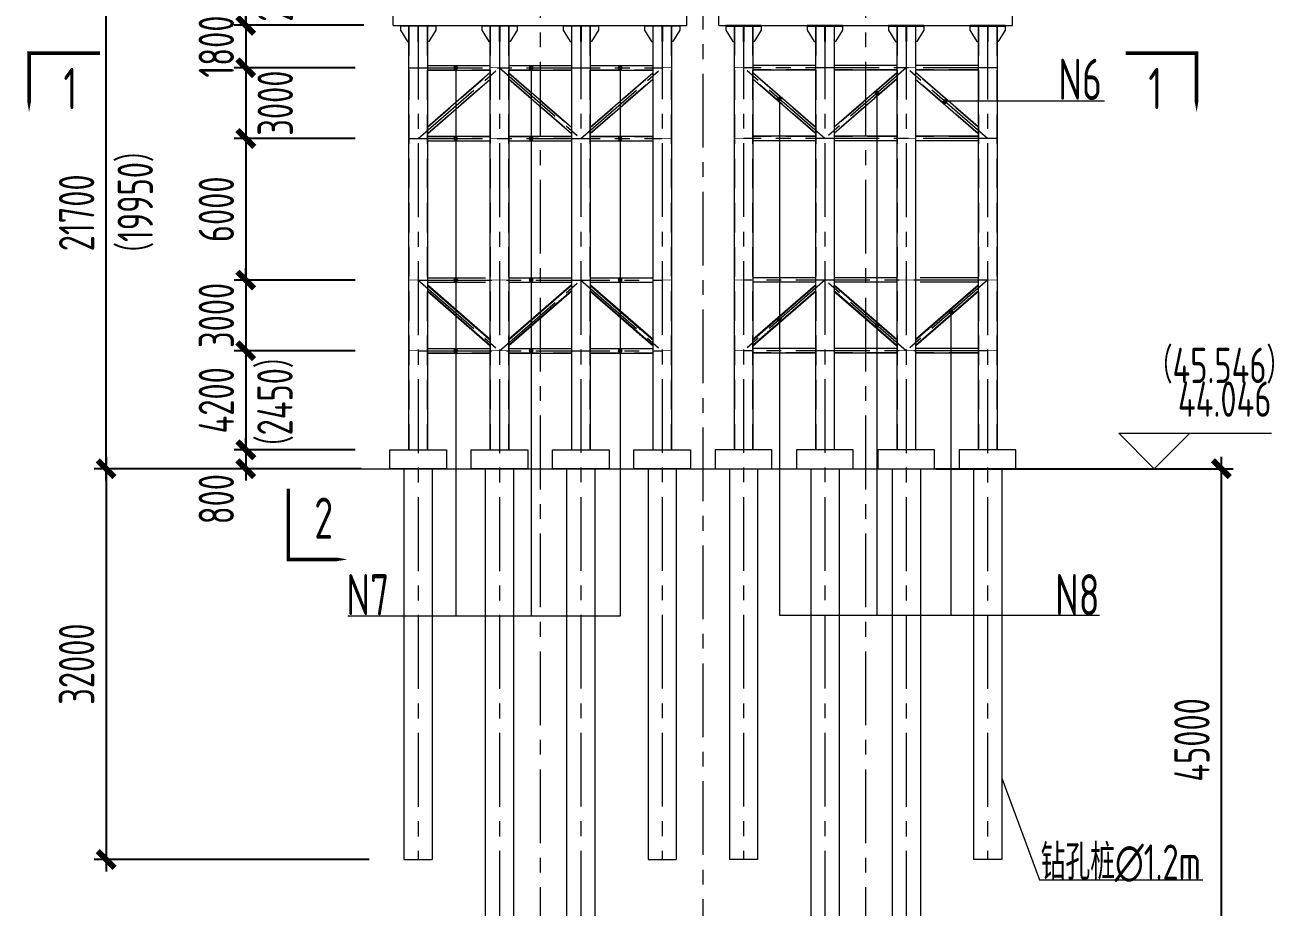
# Model space of a CAD drawing. Extents: x -2876908 to 633791, y -1383861 to 872234.
# Drawn here: x 1624 to 54590, y -765929 to -728528 of the extents above; entities that cross this region are included whole.
import ezdxf
from ezdxf.enums import TextEntityAlignment as Align

# ---------------------------------------------------------------- set-up
doc = ezdxf.new("R2010")
doc.units = 0
doc.header["$LTSCALE"] = 5
doc.header["$MEASUREMENT"] = 0
for name, pattern in [('ACAD_ISO02W100', [15, 12, -3]), ('CENTER', [2, 1.25, -0.25, 0.25, -0.25]), ('DASH', [0.35, 0.25, -0.1]), ('DASHED', [0.75, 0.5, -0.25])]:
    doc.linetypes.add(name, pattern=pattern)
doc.layers.get('0').update_dxf_attribs({"linetype": 'CONTINUOUS', "lineweight": 25})
doc.layers.get('DEFPOINTS').update_dxf_attribs({"color": 35, "linetype": 'CONTINUOUS', "lineweight": 13})
for name, color, linetype, lineweight in [('3中心线', 6, 'CENTER', 18), ('4虚线', 2, 'DASHED', 18), ('5标注', 3, 'CONTINUOUS', 15), ('6文本', 7, 'CONTINUOUS', 15), ('7边界线', 8, 'CONTINUOUS', 15), ('8轮廓线', 4, 'CONTINUOUS', 15), ('DIM', 3, 'CONTINUOUS', 0), ('REIND', 1, 'CONTINUOUS', 0), ('THIN', 7, 'CONTINUOUS', 0)]:
    doc.layers.add(name, color=color, linetype=linetype, lineweight=lineweight)
doc.layers.add('M_Prof', color=2, linetype='CONTINUOUS')
doc.layers.add('M_Profx', color=2, linetype='CONTINUOUS')
doc.styles.add('TSSD_Dimension', font='tssdeng.shx', dxfattribs={"width": 0.7, "bigfont": 'hztxt.shx'})
doc.styles.add('TSSD_NORM', font='tssdeng.shx', dxfattribs={"width": 0.7, "bigfont": 'hztxt.shx'})
doc.dimstyles.new('TSSD_100_100', dxfattribs={"dimtxt": 300, "dimasz": 100, "dimexe": 100, "dimexo": 250, "dimgap": 100, "dimtad": 1, "dimdec": 0, "dimzin": 0, "dimdsep": 46, "dimtxsty": 'TSSD_Dimension', "dimblk": 'ARCHTICK', "dimblk1": 'ARCHTICK', "dimblk2": 'ARCHTICK', "dimcen": 0, "dimdle": 100, "dimclrt": 7, "dimadec": 0, "dimazin": 0, "dimtfac": 1, "dimtdec": 0, "dimtix": 1, "dimtmove": 2, "dimatfit": 3, "dimfxl": 1, "dimtolj": 1, "dimtzin": 0, "dimarcsym": 0})

# ---------------------------------------------------------------- blocks, each defined once
blk = doc.blocks.new('_ArchTick')
at = {"color": 0, "linetype": 'ByBlock', "const_width": 0.5}
blk.add_lwpolyline([(-0.71, -0.71), (0.71, 0.71)], dxfattribs=at)
blk = doc.blocks.new('*D979')
at = {"layer": 'DEFPOINTS', "color": 0, "transparency": 16777216}
for p in [(17130, -747343), (5064, -763917), (17468, -763917)]:
    blk.add_point(p, dxfattribs=at)
at = {"layer": 'DIM', "color": 0, "lineweight": -2, "transparency": 16777216}
for p, q in [((5064, -746843), (5064, -764417)), ((15880, -747343), (4564, -747343)), ((16218, -763917), (4564, -763917))]:
    blk.add_line(p, q, dxfattribs=at)
at = {"layer": 'DIM', "color": 0, "lineweight": -2, "transparency": 16777216, "xscale": 500, "yscale": 500, "zscale": 500}
for p, rotation in [((5064, -747343), 90), ((5064, -763917), 270)]:
    blk.add_blockref('_ArchTick', p, dxfattribs=dict(at, rotation=rotation))
at = {"layer": 'DIM', "color": 7, "transparency": 16777216, "insert": (3814, -755630), "char_height": 1500, "attachment_point": 5, "rotation": 90, "style": 'TSSD_Dimension'}
blk.add_mtext('\\A1;32000', dxfattribs=at)
blk = doc.blocks.new('*D981')
at = {"layer": 'DEFPOINTS', "color": 0, "transparency": 16777216}
for p in [(16878, -730343), (10988, -733343), (16878, -733343)]:
    blk.add_point(p, dxfattribs=at)
at = {"layer": 'DIM', "color": 0, "lineweight": -2, "transparency": 16777216}
for p, q in [((10988, -729843), (10988, -733843)), ((15628, -730343), (10488, -730343)), ((15628, -733343), (10488, -733343))]:
    blk.add_line(p, q, dxfattribs=at)
at = {"layer": 'DIM', "color": 0, "lineweight": -2, "transparency": 16777216, "xscale": 500, "yscale": 500, "zscale": 500}
for p, rotation in [((10988, -730343), 90), ((10988, -733343), 270)]:
    blk.add_blockref('_ArchTick', p, dxfattribs=dict(at, rotation=rotation))
at = {"layer": 'DIM', "color": 7, "transparency": 16777216, "insert": (12238, -731843), "char_height": 1500, "attachment_point": 5, "rotation": 90, "style": 'TSSD_Dimension'}
blk.add_mtext('\\A1;3000', dxfattribs=at)
blk = doc.blocks.new('*D983')
at = {"layer": 'DEFPOINTS', "color": 0, "transparency": 16777216}
for p in [(5064, -725643), (16878, -725643), (16878, -747343)]:
    blk.add_point(p, dxfattribs=at)
at = {"layer": 'DIM', "color": 0, "lineweight": -2, "transparency": 16777216}
for p, q in [((5064, -747843), (5064, -725143)), ((15628, -725643), (4564, -725643)), ((15628, -747343), (4564, -747343))]:
    blk.add_line(p, q, dxfattribs=at)
at = {"layer": 'DIM', "color": 0, "lineweight": -2, "transparency": 16777216, "xscale": 500, "yscale": 500, "zscale": 500}
for p, rotation in [((5064, -725643), 90), ((5064, -747343), 270)]:
    blk.add_blockref('_ArchTick', p, dxfattribs=dict(at, rotation=rotation))
at = {"layer": 'DIM', "color": 7, "transparency": 16777216, "insert": (3814, -736493), "char_height": 1500, "attachment_point": 5, "rotation": 90, "style": 'TSSD_Dimension'}
blk.add_mtext('\\A1;21700', dxfattribs=at)
blk = doc.blocks.new('*D984')
at = {"layer": 'DEFPOINTS', "color": 0, "transparency": 16777216}
for p in [(16878, -725643), (10988, -728543), (17243, -728543)]:
    blk.add_point(p, dxfattribs=at)
at = {"layer": 'DIM', "color": 0, "lineweight": -2, "transparency": 16777216}
for p, q in [((10988, -725143), (10988, -729043)), ((15628, -725643), (10488, -725643)), ((15993, -728543), (10488, -728543))]:
    blk.add_line(p, q, dxfattribs=at)
at = {"layer": 'DIM', "color": 0, "lineweight": -2, "transparency": 16777216, "xscale": 500, "yscale": 500, "zscale": 500}
for p, rotation in [((10988, -725643), 90), ((10988, -728543), 270)]:
    blk.add_blockref('_ArchTick', p, dxfattribs=dict(at, rotation=rotation))
at = {"layer": 'DIM', "color": 7, "transparency": 16777216, "insert": (12238, -726993), "char_height": 1500, "attachment_point": 5, "rotation": 90, "style": 'TSSD_Dimension'}
blk.add_mtext('\\A1;2900', dxfattribs=at)
blk = doc.blocks.new('*D985')
at = {"layer": 'DEFPOINTS', "color": 0, "transparency": 16777216}
for p in [(17243, -728543), (10988, -730343), (16878, -730343)]:
    blk.add_point(p, dxfattribs=at)
at = {"layer": 'DIM', "color": 0, "lineweight": -2, "transparency": 16777216}
for p, q in [((10988, -728543), (10988, -728043)), ((15993, -728543), (10488, -728543)), ((10988, -728543), (10988, -730343)), ((15628, -730343), (10488, -730343)), ((10988, -730343), (10988, -730843))]:
    blk.add_line(p, q, dxfattribs=at)
at = {"layer": 'DIM', "color": 0, "lineweight": -2, "transparency": 16777216, "xscale": 500, "yscale": 500, "zscale": 500}
for p, rotation in [((10988, -728543), 270), ((10988, -730343), 90)]:
    blk.add_blockref('_ArchTick', p, dxfattribs=dict(at, rotation=rotation))
at = {"layer": 'DIM', "color": 7, "transparency": 16777216, "insert": (9738, -729443), "char_height": 1500, "attachment_point": 5, "rotation": 90, "style": 'TSSD_Dimension'}
blk.add_mtext('\\A1;1800', dxfattribs=at)
blk = doc.blocks.new('*D986')
at = {"layer": 'DEFPOINTS', "color": 0, "transparency": 16777216}
for p in [(16878, -733343), (10988, -739343), (16878, -739343)]:
    blk.add_point(p, dxfattribs=at)
at = {"layer": 'DIM', "color": 0, "lineweight": -2, "transparency": 16777216}
for p, q in [((10988, -732843), (10988, -739843)), ((15628, -733343), (10488, -733343)), ((15628, -739343), (10488, -739343))]:
    blk.add_line(p, q, dxfattribs=at)
at = {"layer": 'DIM', "color": 0, "lineweight": -2, "transparency": 16777216, "xscale": 500, "yscale": 500, "zscale": 500}
for p, rotation in [((10988, -733343), 90), ((10988, -739343), 270)]:
    blk.add_blockref('_ArchTick', p, dxfattribs=dict(at, rotation=rotation))
at = {"layer": 'DIM', "color": 7, "transparency": 16777216, "insert": (9738, -736343), "char_height": 1500, "attachment_point": 5, "rotation": 90, "style": 'TSSD_Dimension'}
blk.add_mtext('\\A1;6000', dxfattribs=at)
blk = doc.blocks.new('*D987')
at = {"layer": 'DEFPOINTS', "color": 0, "transparency": 16777216}
for p in [(16878, -739343), (10988, -742343), (16878, -742343)]:
    blk.add_point(p, dxfattribs=at)
at = {"layer": 'DIM', "color": 0, "lineweight": -2, "transparency": 16777216}
for p, q in [((10988, -739343), (10988, -738843)), ((15628, -739343), (10488, -739343)), ((10988, -739343), (10988, -742343)), ((15628, -742343), (10488, -742343)), ((10988, -742343), (10988, -742843))]:
    blk.add_line(p, q, dxfattribs=at)
at = {"layer": 'DIM', "color": 0, "lineweight": -2, "transparency": 16777216, "xscale": 500, "yscale": 500, "zscale": 500}
for p, rotation in [((10988, -739343), 270), ((10988, -742343), 90)]:
    blk.add_blockref('_ArchTick', p, dxfattribs=dict(at, rotation=rotation))
at = {"layer": 'DIM', "color": 7, "transparency": 16777216, "insert": (9738, -740843), "char_height": 1500, "attachment_point": 5, "rotation": 90, "style": 'TSSD_Dimension'}
blk.add_mtext('\\A1;3000', dxfattribs=at)
blk = doc.blocks.new('*D988')
at = {"layer": 'DEFPOINTS', "color": 0, "transparency": 16777216}
for p in [(16878, -742343), (10988, -746543), (16878, -746543)]:
    blk.add_point(p, dxfattribs=at)
at = {"layer": 'DIM', "color": 0, "lineweight": -2, "transparency": 16777216}
for p, q in [((10988, -741843), (10988, -747043)), ((15628, -742343), (10488, -742343)), ((15628, -746543), (10488, -746543))]:
    blk.add_line(p, q, dxfattribs=at)
at = {"layer": 'DIM', "color": 0, "lineweight": -2, "transparency": 16777216, "xscale": 500, "yscale": 500, "zscale": 500}
for p, rotation in [((10988, -742343), 90), ((10988, -746543), 270)]:
    blk.add_blockref('_ArchTick', p, dxfattribs=dict(at, rotation=rotation))
at = {"layer": 'DIM', "color": 7, "transparency": 16777216, "insert": (9738, -744443), "char_height": 1500, "attachment_point": 5, "rotation": 90, "style": 'TSSD_Dimension'}
blk.add_mtext('\\A1;4200', dxfattribs=at)
blk = doc.blocks.new('*D989')
at = {"layer": 'DEFPOINTS', "color": 0, "transparency": 16777216}
for p in [(16878, -746543), (10988, -747343), (16878, -747343)]:
    blk.add_point(p, dxfattribs=at)
at = {"layer": 'DIM', "color": 0, "lineweight": -2, "transparency": 16777216}
for p, q in [((10988, -746543), (10988, -746043)), ((15628, -746543), (10488, -746543)), ((10988, -746543), (10988, -747343)), ((15628, -747343), (10488, -747343)), ((10988, -747343), (10988, -747843))]:
    blk.add_line(p, q, dxfattribs=at)
at = {"layer": 'DIM', "color": 0, "lineweight": -2, "transparency": 16777216, "xscale": 500, "yscale": 500, "zscale": 500}
for p, rotation in [((10988, -746543), 270), ((10988, -747343), 90)]:
    blk.add_blockref('_ArchTick', p, dxfattribs=dict(at, rotation=rotation))
at = {"layer": 'DIM', "color": 7, "transparency": 16777216, "insert": (9738, -748634), "char_height": 1500, "attachment_point": 5, "rotation": 90, "style": 'TSSD_Dimension'}
blk.add_mtext('\\A1;800', dxfattribs=at)
blk = doc.blocks.new('*D1016')
at = {"layer": 'DEFPOINTS', "color": 0, "transparency": 16777216}
for p in [(38993, -747343), (52357, -747343), (38993, -770343)]:
    blk.add_point(p, dxfattribs=at)
at = {"layer": 'DIM', "color": 0, "lineweight": -2, "transparency": 16777216}
for p, q in [((52357, -770843), (52357, -746843)), ((40243, -747343), (52857, -747343)), ((40243, -770343), (52857, -770343))]:
    blk.add_line(p, q, dxfattribs=at)
at = {"layer": 'DIM', "color": 0, "lineweight": -2, "transparency": 16777216, "xscale": 500, "yscale": 500, "zscale": 500}
for p, rotation in [((52357, -747343), 90), ((52357, -770343), 270)]:
    blk.add_blockref('_ArchTick', p, dxfattribs=dict(at, rotation=rotation))
at = {"layer": 'DIM', "color": 7, "transparency": 16777216, "insert": (51107, -758843), "char_height": 1500, "attachment_point": 5, "rotation": 90, "style": 'TSSD_Dimension'}
blk.add_mtext('\\A1;45000', dxfattribs=at)

msp = doc.modelspace()

# ---------------------------------------------------------------- linework, layer by layer
at = {"layer": '3中心线', "ltscale": 500}
for p, q in [((30368.402, -705598.176), (30368.402, -785682.654)), ((23468.405, -725093.414), (23468.405, -770343.414)), ((37268.398, -725093.414), (37268.398, -770343.414)), ((18293.405, -728543.414), (18293.405, -763916.76)), ((18293.405, -728557.872), (18293.405, -763916.76)), ((21743.405, -728543.414), (21743.405, -770343.414)), ((21743.405, -728557.872), (21743.405, -765357.872)), ((25193.405, -728543.414), (25193.405, -770343.414)), ((28643.405, -728543.414), (28643.405, -763916.76)), ((32093.398, -728543.414), (32093.398, -763916.76)), ((35543.398, -728543.414), (35543.398, -770343.414)), ((38993.398, -728543.414), (38993.398, -770343.414)), ((38993.398, -728557.872), (38993.398, -765357.872)), ((42443.398, -728543.414), (42443.398, -763916.76)), ((42443.398, -728557.872), (42443.398, -763916.76)), ((17893.405, -730343.414), (28643.405, -730343.414)), ((18293.405, -733343.414), (21743.405, -730343.414)), ((21743.405, -730343.414), (25193.405, -733343.414)), ((25193.405, -733343.414), (28643.405, -730343.414)), ((42843.398, -730343.414), (32093.398, -730343.414)), ((35543.398, -733343.414), (32093.398, -730343.414)), ((38993.398, -730343.414), (35543.398, -733343.414)), ((42443.398, -733343.414), (38993.398, -730343.414)), ((17893.405, -733343.414), (28643.405, -733343.414)), ((42843.398, -733343.414), (32093.398, -733343.414)), ((18293.405, -739343.414), (28643.405, -739343.414)), ((18293.405, -739343.414), (21743.405, -742343.414)), ((21743.405, -742343.414), (25193.405, -739343.414)), ((25193.405, -739343.414), (28643.405, -742343.414)), ((42443.398, -739343.414), (32093.398, -739343.414)), ((35543.398, -739343.414), (32093.398, -742343.414)), ((38993.398, -742343.414), (35543.398, -739343.414)), ((42443.398, -739343.414), (38993.398, -742343.414)), ((18293.405, -742343.414), (28643.405, -742343.414)), ((42443.398, -742343.414), (32093.398, -742343.414))]:
    msp.add_line(p, q, dxfattribs=at)
at = {"layer": '4虚线', "ltscale": 500}
for p, q in [((17905.405, -728573.414), (17905.405, -746543.414)), ((18681.405, -728573.414), (18681.405, -746543.414)), ((21355.405, -728573.414), (21355.405, -746543.414)), ((22131.405, -728573.414), (22131.405, -746543.414)), ((24805.405, -728573.414), (24805.405, -746543.414)), ((25581.405, -728573.414), (25581.405, -746543.414)), ((28255.405, -728573.414), (28255.405, -746543.414)), ((29031.405, -728573.414), (29031.405, -746543.414)), ((31705.398, -728573.414), (31705.398, -746543.414)), ((32481.398, -728573.414), (32481.398, -746543.414)), ((35155.398, -728573.414), (35155.398, -746543.414)), ((35931.398, -728573.414), (35931.398, -746543.414)), ((38605.398, -728573.414), (38605.398, -746543.414)), ((39381.398, -728573.414), (39381.398, -746543.414)), ((42055.398, -728573.414), (42055.398, -746543.414)), ((42831.398, -728573.414), (42831.398, -746543.414)), ((18693.405, -730252.414), (21343.405, -730252.414)), ((22143.405, -730252.414), (24793.405, -730252.414)), ((25593.405, -730252.414), (28243.405, -730252.414)), ((35143.398, -730252.414), (32493.398, -730252.414)), ((38593.398, -730252.414), (35943.398, -730252.414)), ((42043.398, -730252.414), (39393.398, -730252.414)), ((18693.405, -730434.414), (21343.405, -730434.414)), ((18693.405, -732858.431), (21343.405, -730554.083)), ((18693.405, -733132.746), (21343.405, -730828.398)), ((22143.405, -730434.414), (24793.405, -730434.414)), ((22143.405, -730570.648), (24793.405, -732874.996)), ((22143.405, -730811.833), (24793.405, -733116.181)), ((25593.405, -730434.414), (28243.405, -730434.414)), ((25593.405, -732874.996), (28243.405, -730570.648)), ((25593.405, -733116.181), (28243.405, -730811.833)), ((35143.398, -730434.414), (32493.398, -730434.414)), ((35143.398, -732874.996), (32493.398, -730570.648)), ((35143.398, -733116.181), (32493.398, -730811.833)), ((38593.398, -730434.414), (35943.398, -730434.414)), ((38593.398, -730570.648), (35943.398, -732874.996)), ((38593.398, -730811.833), (35943.398, -733116.181)), ((42043.398, -730434.414), (39393.398, -730434.414)), ((42043.398, -732858.431), (39393.398, -730554.083)), ((42043.398, -733132.746), (39393.398, -730828.398)), ((18693.405, -733252.414), (21343.405, -733252.414)), ((18693.405, -733434.414), (21343.405, -733434.414)), ((22143.405, -733252.414), (24793.405, -733252.414)), ((22143.405, -733434.414), (24793.405, -733434.414)), ((25593.405, -733252.414), (28243.405, -733252.414)), ((25593.405, -733434.414), (28243.405, -733434.414)), ((35143.398, -733252.414), (32493.398, -733252.414)), ((35143.398, -733434.414), (32493.398, -733434.414)), ((38593.398, -733252.414), (35943.398, -733252.414)), ((38593.398, -733434.414), (35943.398, -733434.414)), ((42043.398, -733252.414), (39393.398, -733252.414)), ((42043.398, -733434.414), (39393.398, -733434.414)), ((18693.405, -739252.414), (21153.405, -739252.414)), ((22143.405, -739252.414), (24793.405, -739252.414)), ((25593.405, -739252.414), (28243.405, -739252.414)), ((35143.398, -739252.414), (32493.398, -739252.414)), ((38593.398, -739252.414), (35943.398, -739252.414)), ((42043.398, -739252.414), (39583.398, -739252.414)), ((18693.405, -739434.414), (21153.405, -739434.414)), ((22143.405, -739434.414), (24793.405, -739434.414)), ((25593.405, -739434.414), (28243.405, -739434.414)), ((35143.398, -739434.414), (32493.398, -739434.414)), ((38593.398, -739434.414), (35943.398, -739434.414)), ((42043.398, -739434.414), (39583.398, -739434.414)), ((18693.405, -742252.414), (21343.405, -742252.414)), ((18693.405, -742434.414), (21343.405, -742434.414)), ((22143.405, -742252.414), (24793.405, -742252.414)), ((22143.405, -742434.414), (24793.405, -742434.414)), ((25593.405, -742252.414), (28243.405, -742252.414)), ((25593.405, -742434.414), (28243.405, -742434.414)), ((35143.398, -742252.414), (32493.398, -742252.414)), ((35143.398, -742434.414), (32493.398, -742434.414)), ((38593.398, -742252.414), (35943.398, -742252.414)), ((38593.398, -742434.414), (35943.398, -742434.414)), ((42043.398, -742252.414), (39393.398, -742252.414)), ((42043.398, -742434.414), (39393.398, -742434.414))]:
    msp.add_line(p, q, dxfattribs=at)
at = {"layer": '5标注'}
for p, q in [((19887.91, -730343.414), (19887.91, -753597.397)), ((23089.246, -730343.414), (23089.246, -753597.397)), ((26862.513, -730343.414), (26862.513, -753597.397)), ((37751.45, -731423.37), (37751.45, -753564.897)), ((33615.725, -731667.177), (33615.725, -753564.897)), ((40679.83, -731744.094), (47397.302, -731744.094)), ((40886.085, -740697.6), (40886.085, -753564.897)), ((26862.513, -753597.397), (15321.809, -753597.397)), ((47191.509, -753564.897), (33615.725, -753564.897)), ((44640.003, -764775.96), (51569.55, -764775.96))]:
    msp.add_line(p, q, dxfattribs=at)
at = {"layer": '5标注', "flags": 128}
for points in [[(4799.472, -729722.571, 150, 150, 0), (1799.472, -729722.571, 150, 150, 0), (1799.472, -731222.571, 350, 0, 0), (1799.472, -732222.571, 0, 0, 0)], [(48304.14, -729722.571, 150, 150, 0), (51304.14, -729722.571, 150, 150, 0), (51304.14, -731222.571, 350, 0, 0), (51304.14, -732222.571, 0, 0, 0)], [(12790.845, -748189.976, 150, 150, 0), (12790.845, -751189.976, 150, 150, 0), (14290.845, -751189.976, 350, 0, 0), (15290.845, -751189.976, 0, 0, 0)]]:
    msp.add_lwpolyline(points, format="xyseb", dxfattribs=at)
at = {"layer": '5标注', "linetype": 'DASH', "ltscale": 100, "const_width": 30, "flags": 128}
for points in [[(17893.405, -730343.414), (18693.405, -730343.414)], [(17893.405, -730343.414), (18693.405, -730343.414)], [(21343.405, -730343.414), (22143.405, -730343.414)], [(24793.405, -730343.414), (25593.405, -730343.414)], [(28243.405, -730343.414), (29043.405, -730343.414)], [(32493.398, -730343.414), (31693.398, -730343.414)], [(35943.398, -730343.414), (35143.398, -730343.414)], [(39393.398, -730343.414), (38593.398, -730343.414)], [(42843.398, -730343.414), (42043.398, -730343.414)], [(42843.398, -730343.414), (42043.398, -730343.414)], [(17893.405, -733343.414), (18693.405, -733343.414)], [(17893.405, -733343.414), (18693.405, -733343.414)], [(21343.405, -733343.414), (22143.405, -733343.414)], [(24793.405, -733343.414), (25593.405, -733343.414)], [(28243.405, -733343.414), (29043.405, -733343.414)], [(32493.398, -733343.414), (31693.398, -733343.414)], [(35943.398, -733343.414), (35143.398, -733343.414)], [(39393.398, -733343.414), (38593.398, -733343.414)], [(42843.398, -733343.414), (42043.398, -733343.414)], [(42843.398, -733343.414), (42043.398, -733343.414)], [(17893.405, -739343.414), (18693.405, -739343.414)], [(17893.405, -739343.414), (18693.405, -739343.414)], [(21343.405, -739343.414), (22143.405, -739343.414)], [(24793.405, -739343.414), (25593.405, -739343.414)], [(28243.405, -739343.414), (29043.405, -739343.414)], [(32493.398, -739343.414), (31693.398, -739343.414)], [(35943.398, -739343.414), (35143.398, -739343.414)], [(39393.398, -739343.414), (38593.398, -739343.414)], [(42843.398, -739343.414), (42043.398, -739343.414)], [(42843.398, -739343.414), (42043.398, -739343.414)], [(17893.405, -742343.414), (18693.405, -742343.414)], [(17893.405, -742343.414), (18693.405, -742343.414)], [(21343.405, -742343.414), (22143.405, -742343.414)], [(24793.405, -742343.414), (25593.405, -742343.414)], [(28243.405, -742343.414), (29043.405, -742343.414)], [(32493.398, -742343.414), (31693.398, -742343.414)], [(35943.398, -742343.414), (35143.398, -742343.414)], [(39393.398, -742343.414), (38593.398, -742343.414)], [(42843.398, -742343.414), (42043.398, -742343.414)], [(42843.398, -742343.414), (42043.398, -742343.414)]]:
    msp.add_lwpolyline(points, dxfattribs=at)
at = {"layer": '5标注'}
msp.add_lwpolyline([(43043.398, -760462.956), (44640.003, -764775.96)], dxfattribs=at)
at = {"layer": '7边界线'}
msp.add_line((15713.039, -747343.414), (52356.804, -747343.414), dxfattribs=at)
at = {"layer": '8轮廓线'}
for p, q in [((17243.405, -728543.414), (17243.405, -727243.414)), ((29693.405, -728543.414), (29693.405, -727243.414)), ((31043.398, -728543.414), (31043.398, -727243.414)), ((43493.398, -728543.414), (43493.398, -727243.414)), ((17243.405, -728543.414), (29693.405, -728543.414)), ((17543.405, -728573.414), (17543.405, -728543.414)), ((17543.405, -728543.414), (19043.405, -728543.414)), ((19043.405, -728573.414), (17543.405, -728573.414)), ((17543.405, -728573.414), (17543.405, -728743.414)), ((17543.405, -728743.414), (17843.405, -729223.414)), ((17893.405, -728543.414), (18693.405, -728543.414)), ((17893.405, -728573.414), (17893.405, -746543.414)), ((18283.405, -728573.414), (18283.405, -729223.414)), ((18303.405, -728573.414), (18303.405, -729223.414)), ((18693.405, -728573.414), (18693.405, -746543.414)), ((19043.405, -728743.414), (18743.109, -729223.414)), ((19043.405, -728573.414), (19043.405, -728543.414)), ((19043.405, -728573.414), (19043.405, -728743.414)), ((20993.405, -728573.414), (20993.405, -728543.414)), ((20993.405, -728543.414), (22493.405, -728543.414)), ((22493.405, -728573.414), (20993.405, -728573.414)), ((20993.405, -728573.414), (20993.405, -728743.414)), ((20993.405, -728743.414), (21293.405, -729223.414)), ((21343.405, -728543.414), (22143.405, -728543.414)), ((21343.405, -728573.414), (21343.405, -746543.414)), ((21733.405, -728573.414), (21733.405, -729223.414)), ((21753.405, -728573.414), (21753.405, -729223.414)), ((22143.405, -728573.414), (22143.405, -746543.414)), ((22493.405, -728743.414), (22193.109, -729223.414)), ((22493.405, -728573.414), (22493.405, -728543.414)), ((22493.405, -728573.414), (22493.405, -728743.414)), ((24443.405, -728573.414), (24443.405, -728543.414)), ((24443.405, -728543.414), (25943.405, -728543.414)), ((25943.405, -728573.414), (24443.405, -728573.414)), ((24443.405, -728573.414), (24443.405, -728743.414)), ((24443.405, -728743.414), (24743.405, -729223.414)), ((24793.405, -728543.414), (25593.405, -728543.414)), ((24793.405, -728573.414), (24793.405, -746543.414)), ((25183.405, -728573.414), (25183.405, -729223.414)), ((25203.405, -728573.414), (25203.405, -729223.414)), ((25593.405, -728573.414), (25593.405, -746543.414)), ((25943.405, -728743.414), (25643.109, -729223.414)), ((25943.405, -728573.414), (25943.405, -728543.414)), ((25943.405, -728573.414), (25943.405, -728743.414)), ((27893.405, -728573.414), (27893.405, -728543.414)), ((27893.405, -728543.414), (29393.405, -728543.414)), ((29393.405, -728573.414), (27893.405, -728573.414)), ((27893.405, -728573.414), (27893.405, -728743.414)), ((27893.405, -728743.414), (28193.405, -729223.414)), ((28243.405, -728543.414), (29043.405, -728543.414)), ((28243.405, -728573.414), (28243.405, -746543.414)), ((28633.405, -728573.414), (28633.405, -729223.414)), ((28653.405, -728573.414), (28653.405, -729223.414)), ((29043.405, -728573.414), (29043.405, -746543.414)), ((29393.405, -728743.414), (29093.109, -729223.414)), ((29393.405, -728573.414), (29393.405, -728543.414)), ((29393.405, -728573.414), (29393.405, -728743.414)), ((31043.398, -728543.414), (43493.398, -728543.414)), ((31343.398, -728573.414), (31343.398, -728543.414)), ((32843.398, -728543.414), (31343.398, -728543.414)), ((31343.398, -728573.414), (32843.398, -728573.414)), ((31343.398, -728573.414), (31343.398, -728743.414)), ((31343.398, -728743.414), (31643.694, -729223.414)), ((32493.398, -728543.414), (31693.398, -728543.414)), ((31693.398, -728573.414), (31693.398, -746543.414)), ((32083.398, -728573.414), (32083.398, -729223.414)), ((32103.398, -728573.414), (32103.398, -729223.414)), ((32493.398, -728573.414), (32493.398, -746543.414)), ((32843.398, -728743.414), (32543.398, -729223.414)), ((32843.398, -728573.414), (32843.398, -728543.414)), ((32843.398, -728573.414), (32843.398, -728743.414)), ((34793.398, -728573.414), (34793.398, -728543.414)), ((36293.398, -728543.414), (34793.398, -728543.414)), ((34793.398, -728573.414), (36293.398, -728573.414)), ((34793.398, -728573.414), (34793.398, -728743.414)), ((34793.398, -728743.414), (35093.694, -729223.414)), ((35943.398, -728543.414), (35143.398, -728543.414)), ((35143.398, -728573.414), (35143.398, -746543.414)), ((35533.398, -728573.414), (35533.398, -729223.414)), ((35553.398, -728573.414), (35553.398, -729223.414)), ((35943.398, -728573.414), (35943.398, -746543.414)), ((36293.398, -728743.414), (35993.398, -729223.414)), ((36293.398, -728573.414), (36293.398, -728543.414)), ((36293.398, -728573.414), (36293.398, -728743.414)), ((38243.398, -728573.414), (38243.398, -728543.414)), ((39743.398, -728543.414), (38243.398, -728543.414)), ((38243.398, -728573.414), (39743.398, -728573.414)), ((38243.398, -728573.414), (38243.398, -728743.414)), ((38243.398, -728743.414), (38543.694, -729223.414)), ((39393.398, -728543.414), (38593.398, -728543.414)), ((38593.398, -728573.414), (38593.398, -746543.414)), ((38983.398, -728573.414), (38983.398, -729223.414)), ((39003.398, -728573.414), (39003.398, -729223.414)), ((39393.398, -728573.414), (39393.398, -746543.414)), ((39743.398, -728743.414), (39443.398, -729223.414)), ((39743.398, -728573.414), (39743.398, -728543.414)), ((39743.398, -728573.414), (39743.398, -728743.414)), ((41693.398, -728573.414), (41693.398, -728543.414)), ((43193.398, -728543.414), (41693.398, -728543.414)), ((41693.398, -728573.414), (43193.398, -728573.414)), ((41693.398, -728573.414), (41693.398, -728743.414)), ((41693.398, -728743.414), (41993.694, -729223.414)), ((42843.398, -728543.414), (42043.398, -728543.414)), ((42043.398, -728573.414), (42043.398, -746543.414)), ((42433.398, -728573.414), (42433.398, -729223.414)), ((42453.398, -728573.414), (42453.398, -729223.414)), ((42843.398, -728573.414), (42843.398, -746543.414)), ((43193.398, -728743.414), (42893.398, -729223.414)), ((43193.398, -728573.414), (43193.398, -728543.414)), ((43193.398, -728573.414), (43193.398, -728743.414)), ((17843.405, -729223.414), (17893.405, -729223.414)), ((18303.405, -729223.414), (18283.405, -729223.414)), ((18743.109, -729223.414), (18693.405, -729223.414)), ((21293.405, -729223.414), (21343.405, -729223.414)), ((21753.405, -729223.414), (21733.405, -729223.414)), ((22193.109, -729223.414), (22143.405, -729223.414)), ((24743.405, -729223.414), (24793.405, -729223.414)), ((25203.405, -729223.414), (25183.405, -729223.414)), ((25643.109, -729223.414), (25593.405, -729223.414)), ((28193.405, -729223.414), (28243.405, -729223.414)), ((28653.405, -729223.414), (28633.405, -729223.414)), ((29093.109, -729223.414), (29043.405, -729223.414)), ((31643.694, -729223.414), (31693.398, -729223.414)), ((32083.398, -729223.414), (32103.398, -729223.414)), ((32543.398, -729223.414), (32493.398, -729223.414)), ((35093.694, -729223.414), (35143.398, -729223.414)), ((35533.398, -729223.414), (35553.398, -729223.414)), ((35993.398, -729223.414), (35943.398, -729223.414)), ((38543.694, -729223.414), (38593.398, -729223.414)), ((38983.398, -729223.414), (39003.398, -729223.414)), ((39443.398, -729223.414), (39393.398, -729223.414)), ((41993.694, -729223.414), (42043.398, -729223.414)), ((42433.398, -729223.414), (42453.398, -729223.414)), ((42893.398, -729223.414), (42843.398, -729223.414)), ((18693.405, -730246.414), (21343.405, -730246.414)), ((22143.405, -730246.414), (24793.405, -730246.414)), ((25593.405, -730246.414), (28243.405, -730246.414)), ((35143.398, -730246.414), (32493.398, -730246.414)), ((38593.398, -730246.414), (35943.398, -730246.414)), ((42043.398, -730246.414), (39393.398, -730246.414)), ((18693.405, -730440.414), (21343.405, -730440.414)), ((18693.405, -732850.479), (21343.405, -730546.132)), ((18693.405, -733140.697), (21343.405, -730836.349)), ((22143.405, -730440.414), (24793.405, -730440.414)), ((22143.405, -730562.697), (24793.405, -732867.044)), ((22143.405, -730819.784), (24793.405, -733124.132)), ((25593.405, -730440.414), (28243.405, -730440.414)), ((25593.405, -732867.044), (28243.405, -730562.697)), ((25593.405, -733124.132), (28243.405, -730819.784)), ((35143.398, -730440.414), (32493.398, -730440.414)), ((35143.398, -732867.044), (32493.398, -730562.697)), ((35143.398, -733124.132), (32493.398, -730819.784)), ((38593.398, -730440.414), (35943.398, -730440.414)), ((38593.398, -730562.697), (35943.398, -732867.044)), ((38593.398, -730819.784), (35943.398, -733124.132)), ((42043.398, -730440.414), (39393.398, -730440.414)), ((42043.398, -732850.479), (39393.398, -730546.132)), ((42043.398, -733140.697), (39393.398, -730836.349)), ((18693.405, -733246.414), (21343.405, -733246.414)), ((18693.405, -733440.414), (21343.405, -733440.414)), ((22143.405, -733246.414), (24793.405, -733246.414)), ((22143.405, -733440.414), (24793.405, -733440.414)), ((25593.405, -733246.414), (28243.405, -733246.414)), ((25593.405, -733440.414), (28243.405, -733440.414)), ((35143.398, -733246.414), (32493.398, -733246.414)), ((35143.398, -733440.414), (32493.398, -733440.414)), ((38593.398, -733246.414), (35943.398, -733246.414)), ((38593.398, -733440.414), (35943.398, -733440.414)), ((42043.398, -733246.414), (39393.398, -733246.414)), ((42043.398, -733440.414), (39393.398, -733440.414)), ((18693.405, -739246.414), (21153.405, -739246.414)), ((22143.405, -739246.414), (24793.405, -739246.414)), ((25593.405, -739246.414), (28243.405, -739246.414)), ((35143.398, -739246.414), (32493.398, -739246.414)), ((38593.398, -739246.414), (35943.398, -739246.414)), ((42043.398, -739246.414), (39583.398, -739246.414)), ((18693.405, -739440.414), (21153.405, -739440.414)), ((22143.405, -739440.414), (24793.405, -739440.414)), ((25593.405, -739440.414), (28243.405, -739440.414)), ((35143.398, -739440.414), (32493.398, -739440.414)), ((38593.398, -739440.414), (35943.398, -739440.414)), ((42043.398, -739440.414), (39583.398, -739440.414)), ((18693.405, -742246.414), (21343.405, -742246.414)), ((18693.405, -742440.414), (21343.405, -742440.414)), ((22143.405, -742246.414), (24793.405, -742246.414)), ((22143.405, -742440.414), (24793.405, -742440.414)), ((25593.405, -742246.414), (28243.405, -742246.414)), ((25593.405, -742440.414), (28243.405, -742440.414)), ((35143.398, -742246.414), (32493.398, -742246.414)), ((35143.398, -742440.414), (32493.398, -742440.414)), ((38593.398, -742246.414), (35943.398, -742246.414)), ((38593.398, -742440.414), (35943.398, -742440.414)), ((42043.398, -742246.414), (39393.398, -742246.414)), ((42043.398, -742440.414), (39393.398, -742440.414)), ((17693.405, -747343.414), (17693.405, -763916.76)), ((18893.405, -747343.414), (18893.405, -763916.76)), ((21143.405, -747343.414), (21143.405, -770343.414)), ((22343.405, -747343.414), (22343.405, -770343.414)), ((24593.405, -747343.414), (24593.405, -770343.414)), ((25793.405, -747343.414), (25793.405, -770343.414)), ((28043.405, -747343.414), (28043.405, -763916.76)), ((29243.405, -747343.414), (29243.405, -763916.76)), ((31493.398, -747343.414), (31493.398, -763916.76)), ((32693.398, -747343.414), (32693.398, -763916.76)), ((34943.398, -747343.414), (34943.398, -770343.414)), ((36143.398, -747343.414), (36143.398, -770343.414)), ((38393.398, -747343.414), (38393.398, -770343.414)), ((39593.398, -747343.414), (39593.398, -770343.414)), ((41843.398, -747343.414), (41843.398, -763916.76)), ((43043.398, -747343.414), (43043.398, -763916.76)), ((17693.405, -763916.76), (18893.405, -763916.76)), ((28043.405, -763916.76), (29243.405, -763916.76)), ((32693.398, -763916.76), (31493.398, -763916.76)), ((43043.398, -763916.76), (41843.398, -763916.76))]:
    msp.add_line(p, q, dxfattribs=at)
for points in [[(17093.405, -747343.414), (17093.405, -746543.414), (19493.405, -746543.414), (19493.405, -747343.414)], [(20543.405, -747343.414), (20543.405, -746543.414), (22943.405, -746543.414), (22943.405, -747343.414)], [(23993.405, -747343.414), (23993.405, -746543.414), (26393.405, -746543.414), (26393.405, -747343.414)], [(27443.405, -747343.414), (27443.405, -746543.414), (29843.405, -746543.414), (29843.405, -747343.414)], [(33293.398, -747343.414), (33293.398, -746543.414), (30893.398, -746543.414), (30893.398, -747343.414)], [(36743.398, -747343.414), (36743.398, -746543.414), (34343.398, -746543.414), (34343.398, -747343.414)], [(40193.398, -747343.414), (40193.398, -746543.414), (37793.398, -746543.414), (37793.398, -747343.414)], [(43643.398, -747343.414), (43643.398, -746543.414), (41243.398, -746543.414), (41243.398, -747343.414)]]:
    msp.add_lwpolyline(points, close=True, dxfattribs=at)
at = {"layer": 'M_Prof'}
for p, q in [((18693.405, -739562.697), (21343.405, -741867.044)), ((18693.405, -739819.784), (21343.405, -742124.132)), ((22143.405, -741867.044), (24793.405, -739562.697)), ((22143.405, -742124.132), (24793.405, -739819.784)), ((25593.405, -739562.697), (28243.405, -741867.044)), ((25593.405, -739819.784), (28243.405, -742124.132)), ((35143.398, -739562.697), (32493.398, -741867.044)), ((35143.398, -739819.784), (32493.398, -742124.132)), ((38593.398, -741867.044), (35943.398, -739562.697)), ((38593.398, -742124.132), (35943.398, -739819.784)), ((42043.398, -739562.697), (39393.398, -741867.044)), ((42043.398, -739819.784), (39393.398, -742124.132))]:
    msp.add_line(p, q, dxfattribs=at)
at = {"layer": 'M_Profx', "linetype": 'ACAD_ISO02W100'}
for p, q in [((18693.405, -739570.648), (21343.405, -741874.996)), ((18693.405, -739811.833), (21343.405, -742116.181)), ((22143.405, -741874.996), (24793.405, -739570.648)), ((22143.405, -742116.181), (24793.405, -739811.833)), ((25593.405, -739570.648), (28243.405, -741874.996)), ((25593.405, -739811.833), (28243.405, -742116.181)), ((35143.398, -739570.648), (32493.398, -741874.996)), ((35143.398, -739811.833), (32493.398, -742116.181)), ((38593.398, -741874.996), (35943.398, -739570.648)), ((38593.398, -742116.181), (35943.398, -739811.833)), ((42043.398, -739570.648), (39393.398, -741874.996)), ((42043.398, -739811.833), (39393.398, -742116.181))]:
    msp.add_line(p, q, dxfattribs=at)
at = {"layer": 'REIND', "const_width": 100}
for points in [[(19837.91, -730343.414, 1), (19937.91, -730343.414, 1)], [(23039.246, -730343.414, 1), (23139.246, -730343.414, 1)], [(26812.513, -730343.414, 1), (26912.513, -730343.414, 1)], [(37701.45, -731423.37, 1), (37801.45, -731423.37, 1)], [(33565.725, -731667.177, 1), (33665.725, -731667.177, 1)], [(40592.737, -731777.622, 1), (40692.737, -731777.622, 1)], [(19837.91, -733343.414, 1), (19937.91, -733343.414, 1)], [(23039.246, -733343.414, 1), (23139.246, -733343.414, 1)], [(26812.513, -733343.414, 1), (26912.513, -733343.414, 1)], [(19837.91, -739343.414, 1), (19937.91, -739343.414, 1)], [(23039.246, -739343.414, 1), (23139.246, -739343.414, 1)], [(26812.513, -739343.414, 1), (26912.513, -739343.414, 1)], [(33565.725, -741019.652, 1), (33665.725, -741019.652, 1)], [(40836.085, -740697.6, 1), (40936.085, -740697.6, 1)], [(37701.45, -741263.459, 1), (37801.45, -741263.459, 1)], [(19837.91, -742343.414, 1), (19937.91, -742343.414, 1)], [(23039.246, -742343.414, 1), (23139.246, -742343.414, 1)], [(26812.513, -742343.414, 1), (26912.513, -742343.414, 1)]]:
    msp.add_lwpolyline(points, format="xyb", close=True, dxfattribs=at)
at = {"layer": 'THIN'}
for p, q in [((49512.866, -747343.414), (48012.866, -745843.414)), ((48012.866, -745843.414), (51012.866, -745843.414)), ((49512.866, -747343.414), (51012.866, -745843.414)), ((51012.866, -745843.414), (54479.212, -745843.414)), ((43873.276, -747343.414), (51012.866, -747343.414))]:
    msp.add_line(p, q, dxfattribs=at)

# ---------------------------------------------------------------- texts
at = {"layer": '5标注', "color": 7, "char_height": 1750, "style": 'TSSD_NORM'}
for s, insert, attachment_point in [('N6', (45440.796, -731711.594), 7), ('N7', (17073.944, -753564.897), 9), ('N8', (47191.509, -753564.897), 9)]:
    msp.add_mtext(s, dxfattribs=dict(at, insert=insert, attachment_point=attachment_point))
at = {"layer": '6文本', "style": 'TSSD_NORM', "width": 0.7}
for s, p in [('1', (3549.472, -731222.571)), ('1', (49554.14, -731222.571)), ('2', (14290.845, -749439.976))]:
    msp.add_text(s, height=1750, dxfattribs=at).set_placement(p, align=Align.MIDDLE_CENTER)
at = {"layer": 'DIM', "color": 7, "style": 'TSSD_Dimension', "width": 0.7}
for s, p in [('（45.546）', (55319.276, -744161.309)), ('44.046', (54479.212, -745593.414))]:
    msp.add_text(s, height=1500, dxfattribs=at).set_placement(p, align=Align.BOTTOM_RIGHT)
msp.add_text('钻孔桩∅1.2m', height=1500, dxfattribs=at).set_placement((44695.779, -764775.96))
at = {"layer": 'DIM', "color": 7, "char_height": 1500, "attachment_point": 5, "rotation": 90, "style": 'TSSD_Dimension'}
for s, insert in [('\\A1;（19950）', (6314.185, -736036.067)), ('\\A1;（2450）', (12237.547, -744504.17))]:
    msp.add_mtext(s, dxfattribs=dict(at, insert=insert))

# ---------------------------------------------------------------- dimensions: what is measured, and where the dimension line sits
at = {"layer": 'DIM'}
for base, p1, p2, picture, middle in [((10987.547, -728543.414), (16878.405, -725643.414), (17243.405, -728543.414), '*D984', (12237.547, -726993.414)), ((10987.547, -733343.414), (16878.405, -730343.414), (16878.405, -733343.414), '*D981', (12237.547, -731843.414)), ((10987.547, -747343.414), (16878.405, -746543.414), (16878.405, -747343.414), '*D989', (9737.547, -748633.799))]:
    dim = msp.add_linear_dim(base=base, p1=p1, p2=p2, angle=90, dimstyle='TSSD_100_100', override={"dimtxt": 1500, "dimasz": 500, "dimexe": 500, "dimexo": 1250, "dimgap": 500, "dimdle": 500}, dxfattribs=at)
    dim.commit()
    dim.dimension.update_dxf_attribs({"geometry": picture, "text_midpoint": middle, "dimtype": 160})
for base, p1, p2, picture, middle in [((5064.185, -725643.414), (16878.405, -747343.414), (16878.405, -725643.414), '*D983', (3814.185, -736493.414)), ((10987.547, -730343.414), (17243.405, -728543.414), (16878.405, -730343.414), '*D985', (9737.547, -729443.414)), ((10987.547, -739343.414), (16878.405, -733343.414), (16878.405, -739343.414), '*D986', (9737.547, -736343.414)), ((10987.547, -742343.414), (16878.405, -739343.414), (16878.405, -742343.414), '*D987', (9737.547, -740843.414)), ((10987.547, -746543.414), (16878.405, -742343.414), (16878.405, -746543.414), '*D988', (9737.547, -744443.414))]:
    dim = msp.add_linear_dim(base=base, p1=p1, p2=p2, angle=90, dimstyle='TSSD_100_100', override={"dimtxt": 1500, "dimasz": 500, "dimexe": 500, "dimexo": 1250, "dimgap": 500, "dimdle": 500}, dxfattribs=at)
    dim.commit()
    dim.dimension.update_dxf_attribs({"geometry": picture, "text_midpoint": middle})
for base, p1, p2, text, picture, middle in [((5064.185, -763916.76), (17129.77, -747343.414), (17468.405, -763916.76), '32000', '*D979', (3814.185, -755630.087)), ((52356.804, -747343.414), (38993.398, -770343.414), (38993.398, -747343.414), '45000', '*D1016', (51106.804, -758843.414))]:
    dim = msp.add_linear_dim(base=base, p1=p1, p2=p2, angle=90, text=text, dimstyle='TSSD_100_100', override={"dimtxt": 1500, "dimasz": 500, "dimexe": 500, "dimexo": 1250, "dimgap": 500, "dimdle": 500}, dxfattribs=at)
    dim.commit()
    dim.dimension.update_dxf_attribs({"geometry": picture, "text_midpoint": middle})

doc.saveas('drawing.dxf')
